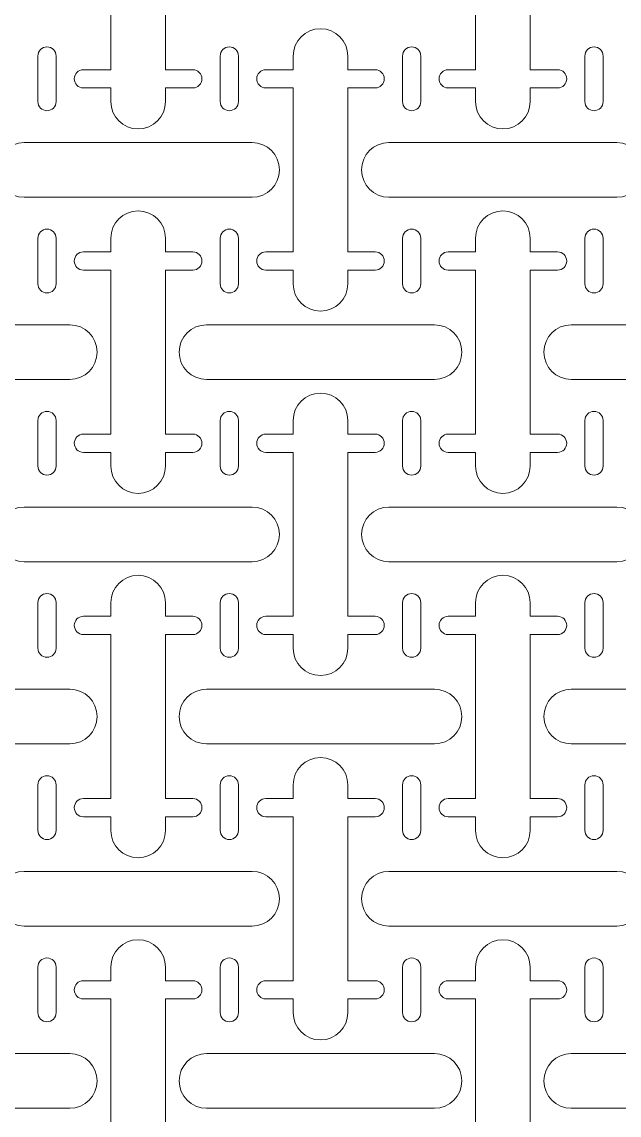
# Model space of a CAD drawing. Header units: metres. Extents: x 0 to 140, y 0 to 240.
# Drawn here: x 33.6 to 66.4, y 118.1 to 178.1 of the extents above; entities that cross this region are included whole.
import ezdxf

# ---------------------------------------------------------------- set-up
doc = ezdxf.new("R2010")
doc.units = ezdxf.units.M
doc.layers.add('TOP', color=1, linetype='Continuous', lineweight=0)

msp = doc.modelspace()

# ---------------------------------------------------------------- linework, layer by layer
at = {"layer": 'TOP'}
for p, q in [((38.5, 175.5), (38.5, 184.5)), ((41.5, 175.5), (41.5, 184.5)), ((58.5, 175.5), (58.5, 184.5)), ((61.5, 175.5), (61.5, 184.5)), ((34.5, 173.75), (34.5, 176.25)), ((34.5, 173.75), (34.5, 176.25)), ((34.5, 173.75), (34.5, 176.25)), ((34.5, 173.75), (34.5, 176.25)), ((34.5, 173.75), (34.5, 176.25)), ((34.5, 173.75), (34.5, 176.25)), ((34.5, 173.75), (34.5, 176.25)), ((34.5, 173.75), (34.5, 176.25)), ((34.5, 173.75), (34.5, 176.25)), ((34.5, 173.75), (34.5, 176.25)), ((34.5, 173.75), (34.5, 176.25)), ((34.5, 173.75), (34.5, 176.25)), ((34.5, 173.75), (34.5, 176.25)), ((35.5, 173.75), (35.5, 176.25)), ((35.5, 173.75), (35.5, 176.25)), ((35.5, 173.75), (35.5, 176.25)), ((35.5, 173.75), (35.5, 176.25)), ((35.5, 173.75), (35.5, 176.25)), ((35.5, 173.75), (35.5, 176.25)), ((35.5, 173.75), (35.5, 176.25)), ((35.5, 173.75), (35.5, 176.25)), ((35.5, 173.75), (35.5, 176.25)), ((35.5, 173.75), (35.5, 176.25)), ((35.5, 173.75), (35.5, 176.25)), ((35.5, 173.75), (35.5, 176.25)), ((35.5, 173.75), (35.5, 176.25)), ((44.5, 173.75), (44.5, 176.25)), ((44.5, 173.75), (44.5, 176.25)), ((44.5, 173.75), (44.5, 176.25)), ((44.5, 173.75), (44.5, 176.25)), ((44.5, 173.75), (44.5, 176.25)), ((44.5, 173.75), (44.5, 176.25)), ((44.5, 173.75), (44.5, 176.25)), ((44.5, 173.75), (44.5, 176.25)), ((44.5, 173.75), (44.5, 176.25)), ((44.5, 173.75), (44.5, 176.25)), ((44.5, 173.75), (44.5, 176.25)), ((44.5, 173.75), (44.5, 176.25)), ((44.5, 173.75), (44.5, 176.25)), ((45.5, 173.75), (45.5, 176.25)), ((45.5, 173.75), (45.5, 176.25)), ((45.5, 173.75), (45.5, 176.25)), ((45.5, 173.75), (45.5, 176.25)), ((45.5, 173.75), (45.5, 176.25)), ((45.5, 173.75), (45.5, 176.25)), ((45.5, 173.75), (45.5, 176.25)), ((45.5, 173.75), (45.5, 176.25)), ((45.5, 173.75), (45.5, 176.25)), ((45.5, 173.75), (45.5, 176.25)), ((45.5, 173.75), (45.5, 176.25)), ((45.5, 173.75), (45.5, 176.25)), ((45.5, 173.75), (45.5, 176.25)), ((48.5, 175.5), (48.5, 176.25)), ((51.5, 175.5), (51.5, 176.25)), ((54.5, 173.75), (54.5, 176.25)), ((54.5, 173.75), (54.5, 176.25)), ((54.5, 173.75), (54.5, 176.25)), ((54.5, 173.75), (54.5, 176.25)), ((54.5, 173.75), (54.5, 176.25)), ((54.5, 173.75), (54.5, 176.25)), ((54.5, 173.75), (54.5, 176.25)), ((54.5, 173.75), (54.5, 176.25)), ((54.5, 173.75), (54.5, 176.25)), ((54.5, 173.75), (54.5, 176.25)), ((54.5, 173.75), (54.5, 176.25)), ((54.5, 173.75), (54.5, 176.25)), ((54.5, 173.75), (54.5, 176.25)), ((55.5, 173.75), (55.5, 176.25)), ((55.5, 173.75), (55.5, 176.25)), ((55.5, 173.75), (55.5, 176.25)), ((55.5, 173.75), (55.5, 176.25)), ((55.5, 173.75), (55.5, 176.25)), ((55.5, 173.75), (55.5, 176.25)), ((55.5, 173.75), (55.5, 176.25)), ((55.5, 173.75), (55.5, 176.25)), ((55.5, 173.75), (55.5, 176.25)), ((55.5, 173.75), (55.5, 176.25)), ((55.5, 173.75), (55.5, 176.25)), ((55.5, 173.75), (55.5, 176.25)), ((55.5, 173.75), (55.5, 176.25)), ((64.5, 173.75), (64.5, 176.25)), ((64.5, 173.75), (64.5, 176.25)), ((64.5, 173.75), (64.5, 176.25)), ((64.5, 173.75), (64.5, 176.25)), ((64.5, 173.75), (64.5, 176.25)), ((64.5, 173.75), (64.5, 176.25)), ((64.5, 173.75), (64.5, 176.25)), ((64.5, 173.75), (64.5, 176.25)), ((64.5, 173.75), (64.5, 176.25)), ((64.5, 173.75), (64.5, 176.25)), ((64.5, 173.75), (64.5, 176.25)), ((64.5, 173.75), (64.5, 176.25)), ((64.5, 173.75), (64.5, 176.25)), ((65.5, 173.75), (65.5, 176.25)), ((65.5, 173.75), (65.5, 176.25)), ((65.5, 173.75), (65.5, 176.25)), ((65.5, 173.75), (65.5, 176.25)), ((65.5, 173.75), (65.5, 176.25)), ((65.5, 173.75), (65.5, 176.25)), ((65.5, 173.75), (65.5, 176.25)), ((65.5, 173.75), (65.5, 176.25)), ((65.5, 173.75), (65.5, 176.25)), ((65.5, 173.75), (65.5, 176.25)), ((65.5, 173.75), (65.5, 176.25)), ((65.5, 173.75), (65.5, 176.25)), ((65.5, 173.75), (65.5, 176.25)), ((37, 175.5), (38.5, 175.5)), ((43, 175.5), (41.5, 175.5)), ((47, 175.5), (48.5, 175.5)), ((53, 175.5), (51.5, 175.5)), ((57, 175.5), (58.5, 175.5)), ((63, 175.5), (61.5, 175.5)), ((38.5, 174.5), (37, 174.5)), ((38.5, 173.75), (38.5, 174.5)), ((41.5, 173.75), (41.5, 174.5)), ((41.5, 174.5), (43, 174.5)), ((48.5, 174.5), (47, 174.5)), ((48.5, 165.5), (48.5, 174.5)), ((51.5, 165.5), (51.5, 174.5)), ((51.5, 174.5), (53, 174.5)), ((58.5, 174.5), (57, 174.5)), ((58.5, 173.75), (58.5, 174.5)), ((61.5, 173.75), (61.5, 174.5)), ((61.5, 174.5), (63, 174.5)), ((33.75, 171.5), (46.25, 171.5)), ((53.75, 171.5), (66.25, 171.5)), ((33.75, 168.5), (46.25, 168.5)), ((53.75, 168.5), (66.25, 168.5)), ((34.5, 163.75), (34.5, 166.25)), ((34.5, 163.75), (34.5, 166.25)), ((34.5, 163.75), (34.5, 166.25)), ((34.5, 163.75), (34.5, 166.25)), ((34.5, 163.75), (34.5, 166.25)), ((34.5, 163.75), (34.5, 166.25)), ((34.5, 163.75), (34.5, 166.25)), ((34.5, 163.75), (34.5, 166.25)), ((34.5, 163.75), (34.5, 166.25)), ((34.5, 163.75), (34.5, 166.25)), ((34.5, 163.75), (34.5, 166.25)), ((34.5, 163.75), (34.5, 166.25)), ((34.5, 163.75), (34.5, 166.25)), ((35.5, 163.75), (35.5, 166.25)), ((35.5, 163.75), (35.5, 166.25)), ((35.5, 163.75), (35.5, 166.25)), ((35.5, 163.75), (35.5, 166.25)), ((35.5, 163.75), (35.5, 166.25)), ((35.5, 163.75), (35.5, 166.25)), ((35.5, 163.75), (35.5, 166.25)), ((35.5, 163.75), (35.5, 166.25)), ((35.5, 163.75), (35.5, 166.25)), ((35.5, 163.75), (35.5, 166.25)), ((35.5, 163.75), (35.5, 166.25)), ((35.5, 163.75), (35.5, 166.25)), ((35.5, 163.75), (35.5, 166.25)), ((38.5, 165.5), (38.5, 166.25)), ((41.5, 165.5), (41.5, 166.25)), ((44.5, 163.75), (44.5, 166.25)), ((44.5, 163.75), (44.5, 166.25)), ((44.5, 163.75), (44.5, 166.25)), ((44.5, 163.75), (44.5, 166.25)), ((44.5, 163.75), (44.5, 166.25)), ((44.5, 163.75), (44.5, 166.25)), ((44.5, 163.75), (44.5, 166.25)), ((44.5, 163.75), (44.5, 166.25)), ((44.5, 163.75), (44.5, 166.25)), ((44.5, 163.75), (44.5, 166.25)), ((44.5, 163.75), (44.5, 166.25)), ((44.5, 163.75), (44.5, 166.25)), ((44.5, 163.75), (44.5, 166.25)), ((45.5, 163.75), (45.5, 166.25)), ((45.5, 163.75), (45.5, 166.25)), ((45.5, 163.75), (45.5, 166.25)), ((45.5, 163.75), (45.5, 166.25)), ((45.5, 163.75), (45.5, 166.25)), ((45.5, 163.75), (45.5, 166.25)), ((45.5, 163.75), (45.5, 166.25)), ((45.5, 163.75), (45.5, 166.25)), ((45.5, 163.75), (45.5, 166.25)), ((45.5, 163.75), (45.5, 166.25)), ((45.5, 163.75), (45.5, 166.25)), ((45.5, 163.75), (45.5, 166.25)), ((45.5, 163.75), (45.5, 166.25)), ((54.5, 163.75), (54.5, 166.25)), ((54.5, 163.75), (54.5, 166.25)), ((54.5, 163.75), (54.5, 166.25)), ((54.5, 163.75), (54.5, 166.25)), ((54.5, 163.75), (54.5, 166.25)), ((54.5, 163.75), (54.5, 166.25)), ((54.5, 163.75), (54.5, 166.25)), ((54.5, 163.75), (54.5, 166.25)), ((54.5, 163.75), (54.5, 166.25)), ((54.5, 163.75), (54.5, 166.25)), ((54.5, 163.75), (54.5, 166.25)), ((54.5, 163.75), (54.5, 166.25)), ((54.5, 163.75), (54.5, 166.25)), ((55.5, 163.75), (55.5, 166.25)), ((55.5, 163.75), (55.5, 166.25)), ((55.5, 163.75), (55.5, 166.25)), ((55.5, 163.75), (55.5, 166.25)), ((55.5, 163.75), (55.5, 166.25)), ((55.5, 163.75), (55.5, 166.25)), ((55.5, 163.75), (55.5, 166.25)), ((55.5, 163.75), (55.5, 166.25)), ((55.5, 163.75), (55.5, 166.25)), ((55.5, 163.75), (55.5, 166.25)), ((55.5, 163.75), (55.5, 166.25)), ((55.5, 163.75), (55.5, 166.25)), ((55.5, 163.75), (55.5, 166.25)), ((58.5, 165.5), (58.5, 166.25)), ((61.5, 165.5), (61.5, 166.25)), ((64.5, 163.75), (64.5, 166.25)), ((64.5, 163.75), (64.5, 166.25)), ((64.5, 163.75), (64.5, 166.25)), ((64.5, 163.75), (64.5, 166.25)), ((64.5, 163.75), (64.5, 166.25)), ((64.5, 163.75), (64.5, 166.25)), ((64.5, 163.75), (64.5, 166.25)), ((64.5, 163.75), (64.5, 166.25)), ((64.5, 163.75), (64.5, 166.25)), ((64.5, 163.75), (64.5, 166.25)), ((64.5, 163.75), (64.5, 166.25)), ((64.5, 163.75), (64.5, 166.25)), ((64.5, 163.75), (64.5, 166.25)), ((65.5, 163.75), (65.5, 166.25)), ((65.5, 163.75), (65.5, 166.25)), ((65.5, 163.75), (65.5, 166.25)), ((65.5, 163.75), (65.5, 166.25)), ((65.5, 163.75), (65.5, 166.25)), ((65.5, 163.75), (65.5, 166.25)), ((65.5, 163.75), (65.5, 166.25)), ((65.5, 163.75), (65.5, 166.25)), ((65.5, 163.75), (65.5, 166.25)), ((65.5, 163.75), (65.5, 166.25)), ((65.5, 163.75), (65.5, 166.25)), ((65.5, 163.75), (65.5, 166.25)), ((65.5, 163.75), (65.5, 166.25)), ((37, 165.5), (38.5, 165.5)), ((43, 165.5), (41.5, 165.5)), ((47, 165.5), (48.5, 165.5)), ((53, 165.5), (51.5, 165.5)), ((57, 165.5), (58.5, 165.5)), ((63, 165.5), (61.5, 165.5)), ((38.5, 164.5), (37, 164.5)), ((38.5, 155.5), (38.5, 164.5)), ((41.5, 155.5), (41.5, 164.5)), ((41.5, 164.5), (43, 164.5)), ((48.5, 164.5), (47, 164.5)), ((48.5, 163.75), (48.5, 164.5)), ((51.5, 163.75), (51.5, 164.5)), ((51.5, 164.5), (53, 164.5)), ((58.5, 164.5), (57, 164.5)), ((58.5, 155.5), (58.5, 164.5)), ((61.5, 155.5), (61.5, 164.5)), ((61.5, 164.5), (63, 164.5)), ((23.75, 161.5), (36.25, 161.5)), ((43.75, 161.5), (56.25, 161.5)), ((63.75, 161.5), (76.25, 161.5)), ((23.75, 158.5), (36.25, 158.5)), ((43.75, 158.5), (56.25, 158.5)), ((63.75, 158.5), (76.25, 158.5)), ((34.5, 153.75), (34.5, 156.25)), ((34.5, 153.75), (34.5, 156.25)), ((34.5, 153.75), (34.5, 156.25)), ((34.5, 153.75), (34.5, 156.25)), ((34.5, 153.75), (34.5, 156.25)), ((34.5, 153.75), (34.5, 156.25)), ((34.5, 153.75), (34.5, 156.25)), ((34.5, 153.75), (34.5, 156.25)), ((34.5, 153.75), (34.5, 156.25)), ((34.5, 153.75), (34.5, 156.25)), ((34.5, 153.75), (34.5, 156.25)), ((34.5, 153.75), (34.5, 156.25)), ((34.5, 153.75), (34.5, 156.25)), ((35.5, 153.75), (35.5, 156.25)), ((35.5, 153.75), (35.5, 156.25)), ((35.5, 153.75), (35.5, 156.25)), ((35.5, 153.75), (35.5, 156.25)), ((35.5, 153.75), (35.5, 156.25)), ((35.5, 153.75), (35.5, 156.25)), ((35.5, 153.75), (35.5, 156.25)), ((35.5, 153.75), (35.5, 156.25)), ((35.5, 153.75), (35.5, 156.25)), ((35.5, 153.75), (35.5, 156.25)), ((35.5, 153.75), (35.5, 156.25)), ((35.5, 153.75), (35.5, 156.25)), ((35.5, 153.75), (35.5, 156.25)), ((44.5, 153.75), (44.5, 156.25)), ((44.5, 153.75), (44.5, 156.25)), ((44.5, 153.75), (44.5, 156.25)), ((44.5, 153.75), (44.5, 156.25)), ((44.5, 153.75), (44.5, 156.25)), ((44.5, 153.75), (44.5, 156.25)), ((44.5, 153.75), (44.5, 156.25)), ((44.5, 153.75), (44.5, 156.25)), ((44.5, 153.75), (44.5, 156.25)), ((44.5, 153.75), (44.5, 156.25)), ((44.5, 153.75), (44.5, 156.25)), ((44.5, 153.75), (44.5, 156.25)), ((44.5, 153.75), (44.5, 156.25)), ((45.5, 153.75), (45.5, 156.25)), ((45.5, 153.75), (45.5, 156.25)), ((45.5, 153.75), (45.5, 156.25)), ((45.5, 153.75), (45.5, 156.25)), ((45.5, 153.75), (45.5, 156.25)), ((45.5, 153.75), (45.5, 156.25)), ((45.5, 153.75), (45.5, 156.25)), ((45.5, 153.75), (45.5, 156.25)), ((45.5, 153.75), (45.5, 156.25)), ((45.5, 153.75), (45.5, 156.25)), ((45.5, 153.75), (45.5, 156.25)), ((45.5, 153.75), (45.5, 156.25)), ((45.5, 153.75), (45.5, 156.25)), ((48.5, 155.5), (48.5, 156.25)), ((51.5, 155.5), (51.5, 156.25)), ((54.5, 153.75), (54.5, 156.25)), ((54.5, 153.75), (54.5, 156.25)), ((54.5, 153.75), (54.5, 156.25)), ((54.5, 153.75), (54.5, 156.25)), ((54.5, 153.75), (54.5, 156.25)), ((54.5, 153.75), (54.5, 156.25)), ((54.5, 153.75), (54.5, 156.25)), ((54.5, 153.75), (54.5, 156.25)), ((54.5, 153.75), (54.5, 156.25)), ((54.5, 153.75), (54.5, 156.25)), ((54.5, 153.75), (54.5, 156.25)), ((54.5, 153.75), (54.5, 156.25)), ((54.5, 153.75), (54.5, 156.25)), ((55.5, 153.75), (55.5, 156.25)), ((55.5, 153.75), (55.5, 156.25)), ((55.5, 153.75), (55.5, 156.25)), ((55.5, 153.75), (55.5, 156.25)), ((55.5, 153.75), (55.5, 156.25)), ((55.5, 153.75), (55.5, 156.25)), ((55.5, 153.75), (55.5, 156.25)), ((55.5, 153.75), (55.5, 156.25)), ((55.5, 153.75), (55.5, 156.25)), ((55.5, 153.75), (55.5, 156.25)), ((55.5, 153.75), (55.5, 156.25)), ((55.5, 153.75), (55.5, 156.25)), ((55.5, 153.75), (55.5, 156.25)), ((64.5, 153.75), (64.5, 156.25)), ((64.5, 153.75), (64.5, 156.25)), ((64.5, 153.75), (64.5, 156.25)), ((64.5, 153.75), (64.5, 156.25)), ((64.5, 153.75), (64.5, 156.25)), ((64.5, 153.75), (64.5, 156.25)), ((64.5, 153.75), (64.5, 156.25)), ((64.5, 153.75), (64.5, 156.25)), ((64.5, 153.75), (64.5, 156.25)), ((64.5, 153.75), (64.5, 156.25)), ((64.5, 153.75), (64.5, 156.25)), ((64.5, 153.75), (64.5, 156.25)), ((64.5, 153.75), (64.5, 156.25)), ((65.5, 153.75), (65.5, 156.25)), ((65.5, 153.75), (65.5, 156.25)), ((65.5, 153.75), (65.5, 156.25)), ((65.5, 153.75), (65.5, 156.25)), ((65.5, 153.75), (65.5, 156.25)), ((65.5, 153.75), (65.5, 156.25)), ((65.5, 153.75), (65.5, 156.25)), ((65.5, 153.75), (65.5, 156.25)), ((65.5, 153.75), (65.5, 156.25)), ((65.5, 153.75), (65.5, 156.25)), ((65.5, 153.75), (65.5, 156.25)), ((65.5, 153.75), (65.5, 156.25)), ((65.5, 153.75), (65.5, 156.25)), ((37, 155.5), (38.5, 155.5)), ((43, 155.5), (41.5, 155.5)), ((47, 155.5), (48.5, 155.5)), ((53, 155.5), (51.5, 155.5)), ((57, 155.5), (58.5, 155.5)), ((63, 155.5), (61.5, 155.5)), ((38.5, 154.5), (37, 154.5)), ((38.5, 153.75), (38.5, 154.5)), ((41.5, 153.75), (41.5, 154.5)), ((41.5, 154.5), (43, 154.5)), ((48.5, 154.5), (47, 154.5)), ((48.5, 145.5), (48.5, 154.5)), ((51.5, 145.5), (51.5, 154.5)), ((51.5, 154.5), (53, 154.5)), ((58.5, 154.5), (57, 154.5)), ((58.5, 153.75), (58.5, 154.5)), ((61.5, 153.75), (61.5, 154.5)), ((61.5, 154.5), (63, 154.5)), ((33.75, 151.5), (46.25, 151.5)), ((53.75, 151.5), (66.25, 151.5)), ((33.75, 148.5), (46.25, 148.5)), ((53.75, 148.5), (66.25, 148.5)), ((34.5, 143.75), (34.5, 146.25)), ((34.5, 143.75), (34.5, 146.25)), ((34.5, 143.75), (34.5, 146.25)), ((34.5, 143.75), (34.5, 146.25)), ((34.5, 143.75), (34.5, 146.25)), ((34.5, 143.75), (34.5, 146.25)), ((34.5, 143.75), (34.5, 146.25)), ((34.5, 143.75), (34.5, 146.25)), ((34.5, 143.75), (34.5, 146.25)), ((34.5, 143.75), (34.5, 146.25)), ((34.5, 143.75), (34.5, 146.25)), ((34.5, 143.75), (34.5, 146.25)), ((34.5, 143.75), (34.5, 146.25)), ((35.5, 143.75), (35.5, 146.25)), ((35.5, 143.75), (35.5, 146.25)), ((35.5, 143.75), (35.5, 146.25)), ((35.5, 143.75), (35.5, 146.25)), ((35.5, 143.75), (35.5, 146.25)), ((35.5, 143.75), (35.5, 146.25)), ((35.5, 143.75), (35.5, 146.25)), ((35.5, 143.75), (35.5, 146.25)), ((35.5, 143.75), (35.5, 146.25)), ((35.5, 143.75), (35.5, 146.25)), ((35.5, 143.75), (35.5, 146.25)), ((35.5, 143.75), (35.5, 146.25)), ((35.5, 143.75), (35.5, 146.25)), ((38.5, 145.5), (38.5, 146.25)), ((41.5, 145.5), (41.5, 146.25)), ((44.5, 143.75), (44.5, 146.25)), ((44.5, 143.75), (44.5, 146.25)), ((44.5, 143.75), (44.5, 146.25)), ((44.5, 143.75), (44.5, 146.25)), ((44.5, 143.75), (44.5, 146.25)), ((44.5, 143.75), (44.5, 146.25)), ((44.5, 143.75), (44.5, 146.25)), ((44.5, 143.75), (44.5, 146.25)), ((44.5, 143.75), (44.5, 146.25)), ((44.5, 143.75), (44.5, 146.25)), ((44.5, 143.75), (44.5, 146.25)), ((44.5, 143.75), (44.5, 146.25)), ((44.5, 143.75), (44.5, 146.25)), ((45.5, 143.75), (45.5, 146.25)), ((45.5, 143.75), (45.5, 146.25)), ((45.5, 143.75), (45.5, 146.25)), ((45.5, 143.75), (45.5, 146.25)), ((45.5, 143.75), (45.5, 146.25)), ((45.5, 143.75), (45.5, 146.25)), ((45.5, 143.75), (45.5, 146.25)), ((45.5, 143.75), (45.5, 146.25)), ((45.5, 143.75), (45.5, 146.25)), ((45.5, 143.75), (45.5, 146.25)), ((45.5, 143.75), (45.5, 146.25)), ((45.5, 143.75), (45.5, 146.25)), ((45.5, 143.75), (45.5, 146.25)), ((54.5, 143.75), (54.5, 146.25)), ((54.5, 143.75), (54.5, 146.25)), ((54.5, 143.75), (54.5, 146.25)), ((54.5, 143.75), (54.5, 146.25)), ((54.5, 143.75), (54.5, 146.25)), ((54.5, 143.75), (54.5, 146.25)), ((54.5, 143.75), (54.5, 146.25)), ((54.5, 143.75), (54.5, 146.25)), ((54.5, 143.75), (54.5, 146.25)), ((54.5, 143.75), (54.5, 146.25)), ((54.5, 143.75), (54.5, 146.25)), ((54.5, 143.75), (54.5, 146.25)), ((54.5, 143.75), (54.5, 146.25)), ((55.5, 143.75), (55.5, 146.25)), ((55.5, 143.75), (55.5, 146.25)), ((55.5, 143.75), (55.5, 146.25)), ((55.5, 143.75), (55.5, 146.25)), ((55.5, 143.75), (55.5, 146.25)), ((55.5, 143.75), (55.5, 146.25)), ((55.5, 143.75), (55.5, 146.25)), ((55.5, 143.75), (55.5, 146.25)), ((55.5, 143.75), (55.5, 146.25)), ((55.5, 143.75), (55.5, 146.25)), ((55.5, 143.75), (55.5, 146.25)), ((55.5, 143.75), (55.5, 146.25)), ((55.5, 143.75), (55.5, 146.25)), ((58.5, 145.5), (58.5, 146.25)), ((61.5, 145.5), (61.5, 146.25)), ((64.5, 143.75), (64.5, 146.25)), ((64.5, 143.75), (64.5, 146.25)), ((64.5, 143.75), (64.5, 146.25)), ((64.5, 143.75), (64.5, 146.25)), ((64.5, 143.75), (64.5, 146.25)), ((64.5, 143.75), (64.5, 146.25)), ((64.5, 143.75), (64.5, 146.25)), ((64.5, 143.75), (64.5, 146.25)), ((64.5, 143.75), (64.5, 146.25)), ((64.5, 143.75), (64.5, 146.25)), ((64.5, 143.75), (64.5, 146.25)), ((64.5, 143.75), (64.5, 146.25)), ((64.5, 143.75), (64.5, 146.25)), ((65.5, 143.75), (65.5, 146.25)), ((65.5, 143.75), (65.5, 146.25)), ((65.5, 143.75), (65.5, 146.25)), ((65.5, 143.75), (65.5, 146.25)), ((65.5, 143.75), (65.5, 146.25)), ((65.5, 143.75), (65.5, 146.25)), ((65.5, 143.75), (65.5, 146.25)), ((65.5, 143.75), (65.5, 146.25)), ((65.5, 143.75), (65.5, 146.25)), ((65.5, 143.75), (65.5, 146.25)), ((65.5, 143.75), (65.5, 146.25)), ((65.5, 143.75), (65.5, 146.25)), ((65.5, 143.75), (65.5, 146.25)), ((37, 145.5), (38.5, 145.5)), ((43, 145.5), (41.5, 145.5)), ((47, 145.5), (48.5, 145.5)), ((53, 145.5), (51.5, 145.5)), ((57, 145.5), (58.5, 145.5)), ((63, 145.5), (61.5, 145.5)), ((38.5, 144.5), (37, 144.5)), ((38.5, 135.5), (38.5, 144.5)), ((41.5, 135.5), (41.5, 144.5)), ((41.5, 144.5), (43, 144.5)), ((48.5, 144.5), (47, 144.5)), ((48.5, 143.75), (48.5, 144.5)), ((51.5, 143.75), (51.5, 144.5)), ((51.5, 144.5), (53, 144.5)), ((58.5, 144.5), (57, 144.5)), ((58.5, 135.5), (58.5, 144.5)), ((61.5, 135.5), (61.5, 144.5)), ((61.5, 144.5), (63, 144.5)), ((23.75, 141.5), (36.25, 141.5)), ((43.75, 141.5), (56.25, 141.5)), ((63.75, 141.5), (76.25, 141.5)), ((23.75, 138.5), (36.25, 138.5)), ((43.75, 138.5), (56.25, 138.5)), ((63.75, 138.5), (76.25, 138.5)), ((34.5, 133.75), (34.5, 136.25)), ((34.5, 133.75), (34.5, 136.25)), ((34.5, 133.75), (34.5, 136.25)), ((34.5, 133.75), (34.5, 136.25)), ((34.5, 133.75), (34.5, 136.25)), ((34.5, 133.75), (34.5, 136.25)), ((34.5, 133.75), (34.5, 136.25)), ((34.5, 133.75), (34.5, 136.25)), ((34.5, 133.75), (34.5, 136.25)), ((34.5, 133.75), (34.5, 136.25)), ((34.5, 133.75), (34.5, 136.25)), ((34.5, 133.75), (34.5, 136.25)), ((34.5, 133.75), (34.5, 136.25)), ((35.5, 133.75), (35.5, 136.25)), ((35.5, 133.75), (35.5, 136.25)), ((35.5, 133.75), (35.5, 136.25)), ((35.5, 133.75), (35.5, 136.25)), ((35.5, 133.75), (35.5, 136.25)), ((35.5, 133.75), (35.5, 136.25)), ((35.5, 133.75), (35.5, 136.25)), ((35.5, 133.75), (35.5, 136.25)), ((35.5, 133.75), (35.5, 136.25)), ((35.5, 133.75), (35.5, 136.25)), ((35.5, 133.75), (35.5, 136.25)), ((35.5, 133.75), (35.5, 136.25)), ((35.5, 133.75), (35.5, 136.25)), ((44.5, 133.75), (44.5, 136.25)), ((44.5, 133.75), (44.5, 136.25)), ((44.5, 133.75), (44.5, 136.25)), ((44.5, 133.75), (44.5, 136.25)), ((44.5, 133.75), (44.5, 136.25)), ((44.5, 133.75), (44.5, 136.25)), ((44.5, 133.75), (44.5, 136.25)), ((44.5, 133.75), (44.5, 136.25)), ((44.5, 133.75), (44.5, 136.25)), ((44.5, 133.75), (44.5, 136.25)), ((44.5, 133.75), (44.5, 136.25)), ((44.5, 133.75), (44.5, 136.25)), ((44.5, 133.75), (44.5, 136.25)), ((45.5, 133.75), (45.5, 136.25)), ((45.5, 133.75), (45.5, 136.25)), ((45.5, 133.75), (45.5, 136.25)), ((45.5, 133.75), (45.5, 136.25)), ((45.5, 133.75), (45.5, 136.25)), ((45.5, 133.75), (45.5, 136.25)), ((45.5, 133.75), (45.5, 136.25)), ((45.5, 133.75), (45.5, 136.25)), ((45.5, 133.75), (45.5, 136.25)), ((45.5, 133.75), (45.5, 136.25)), ((45.5, 133.75), (45.5, 136.25)), ((45.5, 133.75), (45.5, 136.25)), ((45.5, 133.75), (45.5, 136.25)), ((48.5, 135.5), (48.5, 136.25)), ((51.5, 135.5), (51.5, 136.25)), ((54.5, 133.75), (54.5, 136.25)), ((54.5, 133.75), (54.5, 136.25)), ((54.5, 133.75), (54.5, 136.25)), ((54.5, 133.75), (54.5, 136.25)), ((54.5, 133.75), (54.5, 136.25)), ((54.5, 133.75), (54.5, 136.25)), ((54.5, 133.75), (54.5, 136.25)), ((54.5, 133.75), (54.5, 136.25)), ((54.5, 133.75), (54.5, 136.25)), ((54.5, 133.75), (54.5, 136.25)), ((54.5, 133.75), (54.5, 136.25)), ((54.5, 133.75), (54.5, 136.25)), ((54.5, 133.75), (54.5, 136.25)), ((55.5, 133.75), (55.5, 136.25)), ((55.5, 133.75), (55.5, 136.25)), ((55.5, 133.75), (55.5, 136.25)), ((55.5, 133.75), (55.5, 136.25)), ((55.5, 133.75), (55.5, 136.25)), ((55.5, 133.75), (55.5, 136.25)), ((55.5, 133.75), (55.5, 136.25)), ((55.5, 133.75), (55.5, 136.25)), ((55.5, 133.75), (55.5, 136.25)), ((55.5, 133.75), (55.5, 136.25)), ((55.5, 133.75), (55.5, 136.25)), ((55.5, 133.75), (55.5, 136.25)), ((55.5, 133.75), (55.5, 136.25)), ((64.5, 133.75), (64.5, 136.25)), ((64.5, 133.75), (64.5, 136.25)), ((64.5, 133.75), (64.5, 136.25)), ((64.5, 133.75), (64.5, 136.25)), ((64.5, 133.75), (64.5, 136.25)), ((64.5, 133.75), (64.5, 136.25)), ((64.5, 133.75), (64.5, 136.25)), ((64.5, 133.75), (64.5, 136.25)), ((64.5, 133.75), (64.5, 136.25)), ((64.5, 133.75), (64.5, 136.25)), ((64.5, 133.75), (64.5, 136.25)), ((64.5, 133.75), (64.5, 136.25)), ((64.5, 133.75), (64.5, 136.25)), ((65.5, 133.75), (65.5, 136.25)), ((65.5, 133.75), (65.5, 136.25)), ((65.5, 133.75), (65.5, 136.25)), ((65.5, 133.75), (65.5, 136.25)), ((65.5, 133.75), (65.5, 136.25)), ((65.5, 133.75), (65.5, 136.25)), ((65.5, 133.75), (65.5, 136.25)), ((65.5, 133.75), (65.5, 136.25)), ((65.5, 133.75), (65.5, 136.25)), ((65.5, 133.75), (65.5, 136.25)), ((65.5, 133.75), (65.5, 136.25)), ((65.5, 133.75), (65.5, 136.25)), ((65.5, 133.75), (65.5, 136.25)), ((37, 135.5), (38.5, 135.5)), ((43, 135.5), (41.5, 135.5)), ((47, 135.5), (48.5, 135.5)), ((53, 135.5), (51.5, 135.5)), ((57, 135.5), (58.5, 135.5)), ((63, 135.5), (61.5, 135.5)), ((38.5, 134.5), (37, 134.5)), ((38.5, 133.75), (38.5, 134.5)), ((41.5, 133.75), (41.5, 134.5)), ((41.5, 134.5), (43, 134.5)), ((48.5, 134.5), (47, 134.5)), ((48.5, 125.5), (48.5, 134.5)), ((51.5, 125.5), (51.5, 134.5)), ((51.5, 134.5), (53, 134.5)), ((58.5, 134.5), (57, 134.5)), ((58.5, 133.75), (58.5, 134.5)), ((61.5, 133.75), (61.5, 134.5)), ((61.5, 134.5), (63, 134.5)), ((33.75, 131.5), (46.25, 131.5)), ((53.75, 131.5), (66.25, 131.5)), ((33.75, 128.5), (46.25, 128.5)), ((53.75, 128.5), (66.25, 128.5)), ((34.5, 123.75), (34.5, 126.25)), ((34.5, 123.75), (34.5, 126.25)), ((34.5, 123.75), (34.5, 126.25)), ((34.5, 123.75), (34.5, 126.25)), ((34.5, 123.75), (34.5, 126.25)), ((34.5, 123.75), (34.5, 126.25)), ((34.5, 123.75), (34.5, 126.25)), ((34.5, 123.75), (34.5, 126.25)), ((34.5, 123.75), (34.5, 126.25)), ((34.5, 123.75), (34.5, 126.25)), ((34.5, 123.75), (34.5, 126.25)), ((34.5, 123.75), (34.5, 126.25)), ((34.5, 123.75), (34.5, 126.25)), ((35.5, 123.75), (35.5, 126.25)), ((35.5, 123.75), (35.5, 126.25)), ((35.5, 123.75), (35.5, 126.25)), ((35.5, 123.75), (35.5, 126.25)), ((35.5, 123.75), (35.5, 126.25)), ((35.5, 123.75), (35.5, 126.25)), ((35.5, 123.75), (35.5, 126.25)), ((35.5, 123.75), (35.5, 126.25)), ((35.5, 123.75), (35.5, 126.25)), ((35.5, 123.75), (35.5, 126.25)), ((35.5, 123.75), (35.5, 126.25)), ((35.5, 123.75), (35.5, 126.25)), ((35.5, 123.75), (35.5, 126.25)), ((38.5, 125.5), (38.5, 126.25)), ((41.5, 125.5), (41.5, 126.25)), ((44.5, 123.75), (44.5, 126.25)), ((44.5, 123.75), (44.5, 126.25)), ((44.5, 123.75), (44.5, 126.25)), ((44.5, 123.75), (44.5, 126.25)), ((44.5, 123.75), (44.5, 126.25)), ((44.5, 123.75), (44.5, 126.25)), ((44.5, 123.75), (44.5, 126.25)), ((44.5, 123.75), (44.5, 126.25)), ((44.5, 123.75), (44.5, 126.25)), ((44.5, 123.75), (44.5, 126.25)), ((44.5, 123.75), (44.5, 126.25)), ((44.5, 123.75), (44.5, 126.25)), ((44.5, 123.75), (44.5, 126.25)), ((45.5, 123.75), (45.5, 126.25)), ((45.5, 123.75), (45.5, 126.25)), ((45.5, 123.75), (45.5, 126.25)), ((45.5, 123.75), (45.5, 126.25)), ((45.5, 123.75), (45.5, 126.25)), ((45.5, 123.75), (45.5, 126.25)), ((45.5, 123.75), (45.5, 126.25)), ((45.5, 123.75), (45.5, 126.25)), ((45.5, 123.75), (45.5, 126.25)), ((45.5, 123.75), (45.5, 126.25)), ((45.5, 123.75), (45.5, 126.25)), ((45.5, 123.75), (45.5, 126.25)), ((45.5, 123.75), (45.5, 126.25)), ((54.5, 123.75), (54.5, 126.25)), ((54.5, 123.75), (54.5, 126.25)), ((54.5, 123.75), (54.5, 126.25)), ((54.5, 123.75), (54.5, 126.25)), ((54.5, 123.75), (54.5, 126.25)), ((54.5, 123.75), (54.5, 126.25)), ((54.5, 123.75), (54.5, 126.25)), ((54.5, 123.75), (54.5, 126.25)), ((54.5, 123.75), (54.5, 126.25)), ((54.5, 123.75), (54.5, 126.25)), ((54.5, 123.75), (54.5, 126.25)), ((54.5, 123.75), (54.5, 126.25)), ((54.5, 123.75), (54.5, 126.25)), ((55.5, 123.75), (55.5, 126.25)), ((55.5, 123.75), (55.5, 126.25)), ((55.5, 123.75), (55.5, 126.25)), ((55.5, 123.75), (55.5, 126.25)), ((55.5, 123.75), (55.5, 126.25)), ((55.5, 123.75), (55.5, 126.25)), ((55.5, 123.75), (55.5, 126.25)), ((55.5, 123.75), (55.5, 126.25)), ((55.5, 123.75), (55.5, 126.25)), ((55.5, 123.75), (55.5, 126.25)), ((55.5, 123.75), (55.5, 126.25)), ((55.5, 123.75), (55.5, 126.25)), ((55.5, 123.75), (55.5, 126.25)), ((58.5, 125.5), (58.5, 126.25)), ((61.5, 125.5), (61.5, 126.25)), ((64.5, 123.75), (64.5, 126.25)), ((64.5, 123.75), (64.5, 126.25)), ((64.5, 123.75), (64.5, 126.25)), ((64.5, 123.75), (64.5, 126.25)), ((64.5, 123.75), (64.5, 126.25)), ((64.5, 123.75), (64.5, 126.25)), ((64.5, 123.75), (64.5, 126.25)), ((64.5, 123.75), (64.5, 126.25)), ((64.5, 123.75), (64.5, 126.25)), ((64.5, 123.75), (64.5, 126.25)), ((64.5, 123.75), (64.5, 126.25)), ((64.5, 123.75), (64.5, 126.25)), ((64.5, 123.75), (64.5, 126.25)), ((65.5, 123.75), (65.5, 126.25)), ((65.5, 123.75), (65.5, 126.25)), ((65.5, 123.75), (65.5, 126.25)), ((65.5, 123.75), (65.5, 126.25)), ((65.5, 123.75), (65.5, 126.25)), ((65.5, 123.75), (65.5, 126.25)), ((65.5, 123.75), (65.5, 126.25)), ((65.5, 123.75), (65.5, 126.25)), ((65.5, 123.75), (65.5, 126.25)), ((65.5, 123.75), (65.5, 126.25)), ((65.5, 123.75), (65.5, 126.25)), ((65.5, 123.75), (65.5, 126.25)), ((65.5, 123.75), (65.5, 126.25)), ((37, 125.5), (38.5, 125.5)), ((43, 125.5), (41.5, 125.5)), ((47, 125.5), (48.5, 125.5)), ((53, 125.5), (51.5, 125.5)), ((57, 125.5), (58.5, 125.5)), ((63, 125.5), (61.5, 125.5)), ((38.5, 124.5), (37, 124.5)), ((38.5, 115.5), (38.5, 124.5)), ((41.5, 115.5), (41.5, 124.5)), ((41.5, 124.5), (43, 124.5)), ((48.5, 124.5), (47, 124.5)), ((48.5, 123.75), (48.5, 124.5)), ((51.5, 123.75), (51.5, 124.5)), ((51.5, 124.5), (53, 124.5)), ((58.5, 124.5), (57, 124.5)), ((58.5, 115.5), (58.5, 124.5)), ((61.5, 115.5), (61.5, 124.5)), ((61.5, 124.5), (63, 124.5)), ((23.75, 121.5), (36.25, 121.5)), ((43.75, 121.5), (56.25, 121.5)), ((63.75, 121.5), (76.25, 121.5)), ((23.75, 118.5), (36.25, 118.5)), ((43.75, 118.5), (56.25, 118.5)), ((63.75, 118.5), (76.25, 118.5))]:
    msp.add_line(p, q, dxfattribs=at)
for centre, radius, start, end in [((50, 176.25), 1.5, 0, 180), ((35, 176.25), 0.5, 0, 180), ((35, 176.25), 0.5, 0, 180), ((35, 176.25), 0.5, 0, 180), ((35, 176.25), 0.5, 0, 180), ((35, 176.25), 0.5, 0, 180), ((35, 176.25), 0.5, 0, 180), ((35, 176.25), 0.5, 0, 180), ((35, 176.25), 0.5, 0, 180), ((35, 176.25), 0.5, 0, 180), ((35, 176.25), 0.5, 0, 180), ((35, 176.25), 0.5, 0, 180), ((35, 176.25), 0.5, 0, 180), ((35, 176.25), 0.5, 0, 180), ((45, 176.25), 0.5, 0, 180), ((45, 176.25), 0.5, 0, 180), ((45, 176.25), 0.5, 0, 180), ((45, 176.25), 0.5, 0, 180), ((45, 176.25), 0.5, 0, 180), ((45, 176.25), 0.5, 0, 180), ((45, 176.25), 0.5, 0, 180), ((45, 176.25), 0.5, 0, 180), ((45, 176.25), 0.5, 0, 180), ((45, 176.25), 0.5, 0, 180), ((45, 176.25), 0.5, 0, 180), ((45, 176.25), 0.5, 0, 180), ((45, 176.25), 0.5, 0, 180), ((55, 176.25), 0.5, 0, 180), ((55, 176.25), 0.5, 0, 180), ((55, 176.25), 0.5, 0, 180), ((55, 176.25), 0.5, 0, 180), ((55, 176.25), 0.5, 0, 180), ((55, 176.25), 0.5, 0, 180), ((55, 176.25), 0.5, 0, 180), ((55, 176.25), 0.5, 0, 180), ((55, 176.25), 0.5, 0, 180), ((55, 176.25), 0.5, 0, 180), ((55, 176.25), 0.5, 0, 180), ((55, 176.25), 0.5, 0, 180), ((55, 176.25), 0.5, 0, 180), ((65, 176.25), 0.5, 0, 180), ((65, 176.25), 0.5, 0, 180), ((65, 176.25), 0.5, 0, 180), ((65, 176.25), 0.5, 0, 180), ((65, 176.25), 0.5, 0, 180), ((65, 176.25), 0.5, 0, 180), ((65, 176.25), 0.5, 0, 180), ((65, 176.25), 0.5, 0, 180), ((65, 176.25), 0.5, 0, 180), ((65, 176.25), 0.5, 0, 180), ((65, 176.25), 0.5, 0, 180), ((65, 176.25), 0.5, 0, 180), ((65, 176.25), 0.5, 0, 180), ((37, 175), 0.5, -270, -90), ((43, 175), 0.5, -90, 90), ((47, 175), 0.5, -270, -90), ((53, 175), 0.5, -90, 90), ((57, 175), 0.5, -270, -90), ((63, 175), 0.5, -90, 90), ((35, 173.75), 0.5, -180, 0), ((35, 173.75), 0.5, -180, 0), ((35, 173.75), 0.5, -180, 0), ((35, 173.75), 0.5, -180, 0), ((35, 173.75), 0.5, -180, 0), ((35, 173.75), 0.5, -180, 0), ((35, 173.75), 0.5, -180, 0), ((35, 173.75), 0.5, -180, 0), ((35, 173.75), 0.5, -180, 0), ((35, 173.75), 0.5, -180, 0), ((35, 173.75), 0.5, -180, 0), ((35, 173.75), 0.5, -180, 0), ((35, 173.75), 0.5, -180, 0), ((40, 173.75), 1.5, -180, 0), ((45, 173.75), 0.5, -180, 0), ((45, 173.75), 0.5, -180, 0), ((45, 173.75), 0.5, -180, 0), ((45, 173.75), 0.5, -180, 0), ((45, 173.75), 0.5, -180, 0), ((45, 173.75), 0.5, -180, 0), ((45, 173.75), 0.5, -180, 0), ((45, 173.75), 0.5, -180, 0), ((45, 173.75), 0.5, -180, 0), ((45, 173.75), 0.5, -180, 0), ((45, 173.75), 0.5, -180, 0), ((45, 173.75), 0.5, -180, 0), ((45, 173.75), 0.5, -180, 0), ((55, 173.75), 0.5, -180, 0), ((55, 173.75), 0.5, -180, 0), ((55, 173.75), 0.5, -180, 0), ((55, 173.75), 0.5, -180, 0), ((55, 173.75), 0.5, -180, 0), ((55, 173.75), 0.5, -180, 0), ((55, 173.75), 0.5, -180, 0), ((55, 173.75), 0.5, -180, 0), ((55, 173.75), 0.5, -180, 0), ((55, 173.75), 0.5, -180, 0), ((55, 173.75), 0.5, -180, 0), ((55, 173.75), 0.5, -180, 0), ((55, 173.75), 0.5, -180, 0), ((60, 173.75), 1.5, -180, 0), ((65, 173.75), 0.5, -180, 0), ((65, 173.75), 0.5, -180, 0), ((65, 173.75), 0.5, -180, 0), ((65, 173.75), 0.5, -180, 0), ((65, 173.75), 0.5, -180, 0), ((65, 173.75), 0.5, -180, 0), ((65, 173.75), 0.5, -180, 0), ((65, 173.75), 0.5, -180, 0), ((65, 173.75), 0.5, -180, 0), ((65, 173.75), 0.5, -180, 0), ((65, 173.75), 0.5, -180, 0), ((65, 173.75), 0.5, -180, 0), ((65, 173.75), 0.5, -180, 0), ((33.75, 170), 1.5, -270, -90), ((46.25, 170), 1.5, -90, 90), ((53.75, 170), 1.5, -270, -90), ((66.25, 170), 1.5, -90, 90), ((40, 166.25), 1.5, 0, 180), ((60, 166.25), 1.5, 0, 180), ((35, 166.25), 0.5, 0, 180), ((35, 166.25), 0.5, 0, 180), ((35, 166.25), 0.5, 0, 180), ((35, 166.25), 0.5, 0, 180), ((35, 166.25), 0.5, 0, 180), ((35, 166.25), 0.5, 0, 180), ((35, 166.25), 0.5, 0, 180), ((35, 166.25), 0.5, 0, 180), ((35, 166.25), 0.5, 0, 180), ((35, 166.25), 0.5, 0, 180), ((35, 166.25), 0.5, 0, 180), ((35, 166.25), 0.5, 0, 180), ((35, 166.25), 0.5, 0, 180), ((45, 166.25), 0.5, 0, 180), ((45, 166.25), 0.5, 0, 180), ((45, 166.25), 0.5, 0, 180), ((45, 166.25), 0.5, 0, 180), ((45, 166.25), 0.5, 0, 180), ((45, 166.25), 0.5, 0, 180), ((45, 166.25), 0.5, 0, 180), ((45, 166.25), 0.5, 0, 180), ((45, 166.25), 0.5, 0, 180), ((45, 166.25), 0.5, 0, 180), ((45, 166.25), 0.5, 0, 180), ((45, 166.25), 0.5, 0, 180), ((45, 166.25), 0.5, 0, 180), ((55, 166.25), 0.5, 0, 180), ((55, 166.25), 0.5, 0, 180), ((55, 166.25), 0.5, 0, 180), ((55, 166.25), 0.5, 0, 180), ((55, 166.25), 0.5, 0, 180), ((55, 166.25), 0.5, 0, 180), ((55, 166.25), 0.5, 0, 180), ((55, 166.25), 0.5, 0, 180), ((55, 166.25), 0.5, 0, 180), ((55, 166.25), 0.5, 0, 180), ((55, 166.25), 0.5, 0, 180), ((55, 166.25), 0.5, 0, 180), ((55, 166.25), 0.5, 0, 180), ((65, 166.25), 0.5, 0, 180), ((65, 166.25), 0.5, 0, 180), ((65, 166.25), 0.5, 0, 180), ((65, 166.25), 0.5, 0, 180), ((65, 166.25), 0.5, 0, 180), ((65, 166.25), 0.5, 0, 180), ((65, 166.25), 0.5, 0, 180), ((65, 166.25), 0.5, 0, 180), ((65, 166.25), 0.5, 0, 180), ((65, 166.25), 0.5, 0, 180), ((65, 166.25), 0.5, 0, 180), ((65, 166.25), 0.5, 0, 180), ((65, 166.25), 0.5, 0, 180), ((37, 165), 0.5, -270, -90), ((43, 165), 0.5, -90, 90), ((47, 165), 0.5, -270, -90), ((53, 165), 0.5, -90, 90), ((57, 165), 0.5, -270, -90), ((63, 165), 0.5, -90, 90), ((35, 163.75), 0.5, -180, 0), ((35, 163.75), 0.5, -180, 0), ((35, 163.75), 0.5, -180, 0), ((35, 163.75), 0.5, -180, 0), ((35, 163.75), 0.5, -180, 0), ((35, 163.75), 0.5, -180, 0), ((35, 163.75), 0.5, -180, 0), ((35, 163.75), 0.5, -180, 0), ((35, 163.75), 0.5, -180, 0), ((35, 163.75), 0.5, -180, 0), ((35, 163.75), 0.5, -180, 0), ((35, 163.75), 0.5, -180, 0), ((35, 163.75), 0.5, -180, 0), ((45, 163.75), 0.5, -180, 0), ((45, 163.75), 0.5, -180, 0), ((45, 163.75), 0.5, -180, 0), ((45, 163.75), 0.5, -180, 0), ((45, 163.75), 0.5, -180, 0), ((45, 163.75), 0.5, -180, 0), ((45, 163.75), 0.5, -180, 0), ((45, 163.75), 0.5, -180, 0), ((45, 163.75), 0.5, -180, 0), ((45, 163.75), 0.5, -180, 0), ((45, 163.75), 0.5, -180, 0), ((45, 163.75), 0.5, -180, 0), ((45, 163.75), 0.5, -180, 0), ((50, 163.75), 1.5, -180, 0), ((55, 163.75), 0.5, -180, 0), ((55, 163.75), 0.5, -180, 0), ((55, 163.75), 0.5, -180, 0), ((55, 163.75), 0.5, -180, 0), ((55, 163.75), 0.5, -180, 0), ((55, 163.75), 0.5, -180, 0), ((55, 163.75), 0.5, -180, 0), ((55, 163.75), 0.5, -180, 0), ((55, 163.75), 0.5, -180, 0), ((55, 163.75), 0.5, -180, 0), ((55, 163.75), 0.5, -180, 0), ((55, 163.75), 0.5, -180, 0), ((55, 163.75), 0.5, -180, 0), ((65, 163.75), 0.5, -180, 0), ((65, 163.75), 0.5, -180, 0), ((65, 163.75), 0.5, -180, 0), ((65, 163.75), 0.5, -180, 0), ((65, 163.75), 0.5, -180, 0), ((65, 163.75), 0.5, -180, 0), ((65, 163.75), 0.5, -180, 0), ((65, 163.75), 0.5, -180, 0), ((65, 163.75), 0.5, -180, 0), ((65, 163.75), 0.5, -180, 0), ((65, 163.75), 0.5, -180, 0), ((65, 163.75), 0.5, -180, 0), ((65, 163.75), 0.5, -180, 0), ((36.25, 160), 1.5, -90, 90), ((43.75, 160), 1.5, -270, -90), ((56.25, 160), 1.5, -90, 90), ((63.75, 160), 1.5, -270, -90), ((50, 156.25), 1.5, 0, 180), ((35, 156.25), 0.5, 0, 180), ((35, 156.25), 0.5, 0, 180), ((35, 156.25), 0.5, 0, 180), ((35, 156.25), 0.5, 0, 180), ((35, 156.25), 0.5, 0, 180), ((35, 156.25), 0.5, 0, 180), ((35, 156.25), 0.5, 0, 180), ((35, 156.25), 0.5, 0, 180), ((35, 156.25), 0.5, 0, 180), ((35, 156.25), 0.5, 0, 180), ((35, 156.25), 0.5, 0, 180), ((35, 156.25), 0.5, 0, 180), ((35, 156.25), 0.5, 0, 180), ((45, 156.25), 0.5, 0, 180), ((45, 156.25), 0.5, 0, 180), ((45, 156.25), 0.5, 0, 180), ((45, 156.25), 0.5, 0, 180), ((45, 156.25), 0.5, 0, 180), ((45, 156.25), 0.5, 0, 180), ((45, 156.25), 0.5, 0, 180), ((45, 156.25), 0.5, 0, 180), ((45, 156.25), 0.5, 0, 180), ((45, 156.25), 0.5, 0, 180), ((45, 156.25), 0.5, 0, 180), ((45, 156.25), 0.5, 0, 180), ((45, 156.25), 0.5, 0, 180), ((55, 156.25), 0.5, 0, 180), ((55, 156.25), 0.5, 0, 180), ((55, 156.25), 0.5, 0, 180), ((55, 156.25), 0.5, 0, 180), ((55, 156.25), 0.5, 0, 180), ((55, 156.25), 0.5, 0, 180), ((55, 156.25), 0.5, 0, 180), ((55, 156.25), 0.5, 0, 180), ((55, 156.25), 0.5, 0, 180), ((55, 156.25), 0.5, 0, 180), ((55, 156.25), 0.5, 0, 180), ((55, 156.25), 0.5, 0, 180), ((55, 156.25), 0.5, 0, 180), ((65, 156.25), 0.5, 0, 180), ((65, 156.25), 0.5, 0, 180), ((65, 156.25), 0.5, 0, 180), ((65, 156.25), 0.5, 0, 180), ((65, 156.25), 0.5, 0, 180), ((65, 156.25), 0.5, 0, 180), ((65, 156.25), 0.5, 0, 180), ((65, 156.25), 0.5, 0, 180), ((65, 156.25), 0.5, 0, 180), ((65, 156.25), 0.5, 0, 180), ((65, 156.25), 0.5, 0, 180), ((65, 156.25), 0.5, 0, 180), ((65, 156.25), 0.5, 0, 180), ((37, 155), 0.5, -270, -90), ((43, 155), 0.5, -90, 90), ((47, 155), 0.5, -270, -90), ((53, 155), 0.5, -90, 90), ((57, 155), 0.5, -270, -90), ((63, 155), 0.5, -90, 90), ((35, 153.75), 0.5, -180, 0), ((35, 153.75), 0.5, -180, 0), ((35, 153.75), 0.5, -180, 0), ((35, 153.75), 0.5, -180, 0), ((35, 153.75), 0.5, -180, 0), ((35, 153.75), 0.5, -180, 0), ((35, 153.75), 0.5, -180, 0), ((35, 153.75), 0.5, -180, 0), ((35, 153.75), 0.5, -180, 0), ((35, 153.75), 0.5, -180, 0), ((35, 153.75), 0.5, -180, 0), ((35, 153.75), 0.5, -180, 0), ((35, 153.75), 0.5, -180, 0), ((40, 153.75), 1.5, -180, 0), ((45, 153.75), 0.5, -180, 0), ((45, 153.75), 0.5, -180, 0), ((45, 153.75), 0.5, -180, 0), ((45, 153.75), 0.5, -180, 0), ((45, 153.75), 0.5, -180, 0), ((45, 153.75), 0.5, -180, 0), ((45, 153.75), 0.5, -180, 0), ((45, 153.75), 0.5, -180, 0), ((45, 153.75), 0.5, -180, 0), ((45, 153.75), 0.5, -180, 0), ((45, 153.75), 0.5, -180, 0), ((45, 153.75), 0.5, -180, 0), ((45, 153.75), 0.5, -180, 0), ((55, 153.75), 0.5, -180, 0), ((55, 153.75), 0.5, -180, 0), ((55, 153.75), 0.5, -180, 0), ((55, 153.75), 0.5, -180, 0), ((55, 153.75), 0.5, -180, 0), ((55, 153.75), 0.5, -180, 0), ((55, 153.75), 0.5, -180, 0), ((55, 153.75), 0.5, -180, 0), ((55, 153.75), 0.5, -180, 0), ((55, 153.75), 0.5, -180, 0), ((55, 153.75), 0.5, -180, 0), ((55, 153.75), 0.5, -180, 0), ((55, 153.75), 0.5, -180, 0), ((60, 153.75), 1.5, -180, 0), ((65, 153.75), 0.5, -180, 0), ((65, 153.75), 0.5, -180, 0), ((65, 153.75), 0.5, -180, 0), ((65, 153.75), 0.5, -180, 0), ((65, 153.75), 0.5, -180, 0), ((65, 153.75), 0.5, -180, 0), ((65, 153.75), 0.5, -180, 0), ((65, 153.75), 0.5, -180, 0), ((65, 153.75), 0.5, -180, 0), ((65, 153.75), 0.5, -180, 0), ((65, 153.75), 0.5, -180, 0), ((65, 153.75), 0.5, -180, 0), ((65, 153.75), 0.5, -180, 0), ((33.75, 150), 1.5, -270, -90), ((46.25, 150), 1.5, -90, 90), ((53.75, 150), 1.5, -270, -90), ((66.25, 150), 1.5, -90, 90), ((40, 146.25), 1.5, 0, 180), ((60, 146.25), 1.5, 0, 180), ((35, 146.25), 0.5, 0, 180), ((35, 146.25), 0.5, 0, 180), ((35, 146.25), 0.5, 0, 180), ((35, 146.25), 0.5, 0, 180), ((35, 146.25), 0.5, 0, 180), ((35, 146.25), 0.5, 0, 180), ((35, 146.25), 0.5, 0, 180), ((35, 146.25), 0.5, 0, 180), ((35, 146.25), 0.5, 0, 180), ((35, 146.25), 0.5, 0, 180), ((35, 146.25), 0.5, 0, 180), ((35, 146.25), 0.5, 0, 180), ((35, 146.25), 0.5, 0, 180), ((45, 146.25), 0.5, 0, 180), ((45, 146.25), 0.5, 0, 180), ((45, 146.25), 0.5, 0, 180), ((45, 146.25), 0.5, 0, 180), ((45, 146.25), 0.5, 0, 180), ((45, 146.25), 0.5, 0, 180), ((45, 146.25), 0.5, 0, 180), ((45, 146.25), 0.5, 0, 180), ((45, 146.25), 0.5, 0, 180), ((45, 146.25), 0.5, 0, 180), ((45, 146.25), 0.5, 0, 180), ((45, 146.25), 0.5, 0, 180), ((45, 146.25), 0.5, 0, 180), ((55, 146.25), 0.5, 0, 180), ((55, 146.25), 0.5, 0, 180), ((55, 146.25), 0.5, 0, 180), ((55, 146.25), 0.5, 0, 180), ((55, 146.25), 0.5, 0, 180), ((55, 146.25), 0.5, 0, 180), ((55, 146.25), 0.5, 0, 180), ((55, 146.25), 0.5, 0, 180), ((55, 146.25), 0.5, 0, 180), ((55, 146.25), 0.5, 0, 180), ((55, 146.25), 0.5, 0, 180), ((55, 146.25), 0.5, 0, 180), ((55, 146.25), 0.5, 0, 180), ((65, 146.25), 0.5, 0, 180), ((65, 146.25), 0.5, 0, 180), ((65, 146.25), 0.5, 0, 180), ((65, 146.25), 0.5, 0, 180), ((65, 146.25), 0.5, 0, 180), ((65, 146.25), 0.5, 0, 180), ((65, 146.25), 0.5, 0, 180), ((65, 146.25), 0.5, 0, 180), ((65, 146.25), 0.5, 0, 180), ((65, 146.25), 0.5, 0, 180), ((65, 146.25), 0.5, 0, 180), ((65, 146.25), 0.5, 0, 180), ((65, 146.25), 0.5, 0, 180), ((37, 145), 0.5, -270, -90), ((43, 145), 0.5, -90, 90), ((47, 145), 0.5, -270, -90), ((53, 145), 0.5, -90, 90), ((57, 145), 0.5, -270, -90), ((63, 145), 0.5, -90, 90), ((35, 143.75), 0.5, -180, 0), ((35, 143.75), 0.5, -180, 0), ((35, 143.75), 0.5, -180, 0), ((35, 143.75), 0.5, -180, 0), ((35, 143.75), 0.5, -180, 0), ((35, 143.75), 0.5, -180, 0), ((35, 143.75), 0.5, -180, 0), ((35, 143.75), 0.5, -180, 0), ((35, 143.75), 0.5, -180, 0), ((35, 143.75), 0.5, -180, 0), ((35, 143.75), 0.5, -180, 0), ((35, 143.75), 0.5, -180, 0), ((35, 143.75), 0.5, -180, 0), ((45, 143.75), 0.5, -180, 0), ((45, 143.75), 0.5, -180, 0), ((45, 143.75), 0.5, -180, 0), ((45, 143.75), 0.5, -180, 0), ((45, 143.75), 0.5, -180, 0), ((45, 143.75), 0.5, -180, 0), ((45, 143.75), 0.5, -180, 0), ((45, 143.75), 0.5, -180, 0), ((45, 143.75), 0.5, -180, 0), ((45, 143.75), 0.5, -180, 0), ((45, 143.75), 0.5, -180, 0), ((45, 143.75), 0.5, -180, 0), ((45, 143.75), 0.5, -180, 0), ((50, 143.75), 1.5, -180, 0), ((55, 143.75), 0.5, -180, 0), ((55, 143.75), 0.5, -180, 0), ((55, 143.75), 0.5, -180, 0), ((55, 143.75), 0.5, -180, 0), ((55, 143.75), 0.5, -180, 0), ((55, 143.75), 0.5, -180, 0), ((55, 143.75), 0.5, -180, 0), ((55, 143.75), 0.5, -180, 0), ((55, 143.75), 0.5, -180, 0), ((55, 143.75), 0.5, -180, 0), ((55, 143.75), 0.5, -180, 0), ((55, 143.75), 0.5, -180, 0), ((55, 143.75), 0.5, -180, 0), ((65, 143.75), 0.5, -180, 0), ((65, 143.75), 0.5, -180, 0), ((65, 143.75), 0.5, -180, 0), ((65, 143.75), 0.5, -180, 0), ((65, 143.75), 0.5, -180, 0), ((65, 143.75), 0.5, -180, 0), ((65, 143.75), 0.5, -180, 0), ((65, 143.75), 0.5, -180, 0), ((65, 143.75), 0.5, -180, 0), ((65, 143.75), 0.5, -180, 0), ((65, 143.75), 0.5, -180, 0), ((65, 143.75), 0.5, -180, 0), ((65, 143.75), 0.5, -180, 0), ((36.25, 140), 1.5, -90, 90), ((43.75, 140), 1.5, -270, -90), ((56.25, 140), 1.5, -90, 90), ((63.75, 140), 1.5, -270, -90), ((50, 136.25), 1.5, 0, 180), ((35, 136.25), 0.5, 0, 180), ((35, 136.25), 0.5, 0, 180), ((35, 136.25), 0.5, 0, 180), ((35, 136.25), 0.5, 0, 180), ((35, 136.25), 0.5, 0, 180), ((35, 136.25), 0.5, 0, 180), ((35, 136.25), 0.5, 0, 180), ((35, 136.25), 0.5, 0, 180), ((35, 136.25), 0.5, 0, 180), ((35, 136.25), 0.5, 0, 180), ((35, 136.25), 0.5, 0, 180), ((35, 136.25), 0.5, 0, 180), ((35, 136.25), 0.5, 0, 180), ((45, 136.25), 0.5, 0, 180), ((45, 136.25), 0.5, 0, 180), ((45, 136.25), 0.5, 0, 180), ((45, 136.25), 0.5, 0, 180), ((45, 136.25), 0.5, 0, 180), ((45, 136.25), 0.5, 0, 180), ((45, 136.25), 0.5, 0, 180), ((45, 136.25), 0.5, 0, 180), ((45, 136.25), 0.5, 0, 180), ((45, 136.25), 0.5, 0, 180), ((45, 136.25), 0.5, 0, 180), ((45, 136.25), 0.5, 0, 180), ((45, 136.25), 0.5, 0, 180), ((55, 136.25), 0.5, 0, 180), ((55, 136.25), 0.5, 0, 180), ((55, 136.25), 0.5, 0, 180), ((55, 136.25), 0.5, 0, 180), ((55, 136.25), 0.5, 0, 180), ((55, 136.25), 0.5, 0, 180), ((55, 136.25), 0.5, 0, 180), ((55, 136.25), 0.5, 0, 180), ((55, 136.25), 0.5, 0, 180), ((55, 136.25), 0.5, 0, 180), ((55, 136.25), 0.5, 0, 180), ((55, 136.25), 0.5, 0, 180), ((55, 136.25), 0.5, 0, 180), ((65, 136.25), 0.5, 0, 180), ((65, 136.25), 0.5, 0, 180), ((65, 136.25), 0.5, 0, 180), ((65, 136.25), 0.5, 0, 180), ((65, 136.25), 0.5, 0, 180), ((65, 136.25), 0.5, 0, 180), ((65, 136.25), 0.5, 0, 180), ((65, 136.25), 0.5, 0, 180), ((65, 136.25), 0.5, 0, 180), ((65, 136.25), 0.5, 0, 180), ((65, 136.25), 0.5, 0, 180), ((65, 136.25), 0.5, 0, 180), ((65, 136.25), 0.5, 0, 180), ((37, 135), 0.5, -270, -90), ((43, 135), 0.5, -90, 90), ((47, 135), 0.5, -270, -90), ((53, 135), 0.5, -90, 90), ((57, 135), 0.5, -270, -90), ((63, 135), 0.5, -90, 90), ((35, 133.75), 0.5, -180, 0), ((35, 133.75), 0.5, -180, 0), ((35, 133.75), 0.5, -180, 0), ((35, 133.75), 0.5, -180, 0), ((35, 133.75), 0.5, -180, 0), ((35, 133.75), 0.5, -180, 0), ((35, 133.75), 0.5, -180, 0), ((35, 133.75), 0.5, -180, 0), ((35, 133.75), 0.5, -180, 0), ((35, 133.75), 0.5, -180, 0), ((35, 133.75), 0.5, -180, 0), ((35, 133.75), 0.5, -180, 0), ((35, 133.75), 0.5, -180, 0), ((40, 133.75), 1.5, -180, 0), ((45, 133.75), 0.5, -180, 0), ((45, 133.75), 0.5, -180, 0), ((45, 133.75), 0.5, -180, 0), ((45, 133.75), 0.5, -180, 0), ((45, 133.75), 0.5, -180, 0), ((45, 133.75), 0.5, -180, 0), ((45, 133.75), 0.5, -180, 0), ((45, 133.75), 0.5, -180, 0), ((45, 133.75), 0.5, -180, 0), ((45, 133.75), 0.5, -180, 0), ((45, 133.75), 0.5, -180, 0), ((45, 133.75), 0.5, -180, 0), ((45, 133.75), 0.5, -180, 0), ((55, 133.75), 0.5, -180, 0), ((55, 133.75), 0.5, -180, 0), ((55, 133.75), 0.5, -180, 0), ((55, 133.75), 0.5, -180, 0), ((55, 133.75), 0.5, -180, 0), ((55, 133.75), 0.5, -180, 0), ((55, 133.75), 0.5, -180, 0), ((55, 133.75), 0.5, -180, 0), ((55, 133.75), 0.5, -180, 0), ((55, 133.75), 0.5, -180, 0), ((55, 133.75), 0.5, -180, 0), ((55, 133.75), 0.5, -180, 0), ((55, 133.75), 0.5, -180, 0), ((60, 133.75), 1.5, -180, 0), ((65, 133.75), 0.5, -180, 0), ((65, 133.75), 0.5, -180, 0), ((65, 133.75), 0.5, -180, 0), ((65, 133.75), 0.5, -180, 0), ((65, 133.75), 0.5, -180, 0), ((65, 133.75), 0.5, -180, 0), ((65, 133.75), 0.5, -180, 0), ((65, 133.75), 0.5, -180, 0), ((65, 133.75), 0.5, -180, 0), ((65, 133.75), 0.5, -180, 0), ((65, 133.75), 0.5, -180, 0), ((65, 133.75), 0.5, -180, 0), ((65, 133.75), 0.5, -180, 0), ((33.75, 130), 1.5, -270, -90), ((46.25, 130), 1.5, -90, 90), ((53.75, 130), 1.5, -270, -90), ((66.25, 130), 1.5, -90, 90), ((40, 126.25), 1.5, 0, 180), ((60, 126.25), 1.5, 0, 180), ((35, 126.25), 0.5, 0, 180), ((35, 126.25), 0.5, 0, 180), ((35, 126.25), 0.5, 0, 180), ((35, 126.25), 0.5, 0, 180), ((35, 126.25), 0.5, 0, 180), ((35, 126.25), 0.5, 0, 180), ((35, 126.25), 0.5, 0, 180), ((35, 126.25), 0.5, 0, 180), ((35, 126.25), 0.5, 0, 180), ((35, 126.25), 0.5, 0, 180), ((35, 126.25), 0.5, 0, 180), ((35, 126.25), 0.5, 0, 180), ((35, 126.25), 0.5, 0, 180), ((45, 126.25), 0.5, 0, 180), ((45, 126.25), 0.5, 0, 180), ((45, 126.25), 0.5, 0, 180), ((45, 126.25), 0.5, 0, 180), ((45, 126.25), 0.5, 0, 180), ((45, 126.25), 0.5, 0, 180), ((45, 126.25), 0.5, 0, 180), ((45, 126.25), 0.5, 0, 180), ((45, 126.25), 0.5, 0, 180), ((45, 126.25), 0.5, 0, 180), ((45, 126.25), 0.5, 0, 180), ((45, 126.25), 0.5, 0, 180), ((45, 126.25), 0.5, 0, 180), ((55, 126.25), 0.5, 0, 180), ((55, 126.25), 0.5, 0, 180), ((55, 126.25), 0.5, 0, 180), ((55, 126.25), 0.5, 0, 180), ((55, 126.25), 0.5, 0, 180), ((55, 126.25), 0.5, 0, 180), ((55, 126.25), 0.5, 0, 180), ((55, 126.25), 0.5, 0, 180), ((55, 126.25), 0.5, 0, 180), ((55, 126.25), 0.5, 0, 180), ((55, 126.25), 0.5, 0, 180), ((55, 126.25), 0.5, 0, 180), ((55, 126.25), 0.5, 0, 180), ((65, 126.25), 0.5, 0, 180), ((65, 126.25), 0.5, 0, 180), ((65, 126.25), 0.5, 0, 180), ((65, 126.25), 0.5, 0, 180), ((65, 126.25), 0.5, 0, 180), ((65, 126.25), 0.5, 0, 180), ((65, 126.25), 0.5, 0, 180), ((65, 126.25), 0.5, 0, 180), ((65, 126.25), 0.5, 0, 180), ((65, 126.25), 0.5, 0, 180), ((65, 126.25), 0.5, 0, 180), ((65, 126.25), 0.5, 0, 180), ((65, 126.25), 0.5, 0, 180), ((37, 125), 0.5, -270, -90), ((43, 125), 0.5, -90, 90), ((47, 125), 0.5, -270, -90), ((53, 125), 0.5, -90, 90), ((57, 125), 0.5, -270, -90), ((63, 125), 0.5, -90, 90), ((35, 123.75), 0.5, -180, 0), ((35, 123.75), 0.5, -180, 0), ((35, 123.75), 0.5, -180, 0), ((35, 123.75), 0.5, -180, 0), ((35, 123.75), 0.5, -180, 0), ((35, 123.75), 0.5, -180, 0), ((35, 123.75), 0.5, -180, 0), ((35, 123.75), 0.5, -180, 0), ((35, 123.75), 0.5, -180, 0), ((35, 123.75), 0.5, -180, 0), ((35, 123.75), 0.5, -180, 0), ((35, 123.75), 0.5, -180, 0), ((35, 123.75), 0.5, -180, 0), ((45, 123.75), 0.5, -180, 0), ((45, 123.75), 0.5, -180, 0), ((45, 123.75), 0.5, -180, 0), ((45, 123.75), 0.5, -180, 0), ((45, 123.75), 0.5, -180, 0), ((45, 123.75), 0.5, -180, 0), ((45, 123.75), 0.5, -180, 0), ((45, 123.75), 0.5, -180, 0), ((45, 123.75), 0.5, -180, 0), ((45, 123.75), 0.5, -180, 0), ((45, 123.75), 0.5, -180, 0), ((45, 123.75), 0.5, -180, 0), ((45, 123.75), 0.5, -180, 0), ((50, 123.75), 1.5, -180, 0), ((55, 123.75), 0.5, -180, 0), ((55, 123.75), 0.5, -180, 0), ((55, 123.75), 0.5, -180, 0), ((55, 123.75), 0.5, -180, 0), ((55, 123.75), 0.5, -180, 0), ((55, 123.75), 0.5, -180, 0), ((55, 123.75), 0.5, -180, 0), ((55, 123.75), 0.5, -180, 0), ((55, 123.75), 0.5, -180, 0), ((55, 123.75), 0.5, -180, 0), ((55, 123.75), 0.5, -180, 0), ((55, 123.75), 0.5, -180, 0), ((55, 123.75), 0.5, -180, 0), ((65, 123.75), 0.5, -180, 0), ((65, 123.75), 0.5, -180, 0), ((65, 123.75), 0.5, -180, 0), ((65, 123.75), 0.5, -180, 0), ((65, 123.75), 0.5, -180, 0), ((65, 123.75), 0.5, -180, 0), ((65, 123.75), 0.5, -180, 0), ((65, 123.75), 0.5, -180, 0), ((65, 123.75), 0.5, -180, 0), ((65, 123.75), 0.5, -180, 0), ((65, 123.75), 0.5, -180, 0), ((65, 123.75), 0.5, -180, 0), ((65, 123.75), 0.5, -180, 0), ((36.25, 120), 1.5, -90, 90), ((43.75, 120), 1.5, -270, -90), ((56.25, 120), 1.5, -90, 90), ((63.75, 120), 1.5, -270, -90)]:
    msp.add_arc(centre, radius, start, end, dxfattribs=at)

doc.saveas('drawing.dxf')
